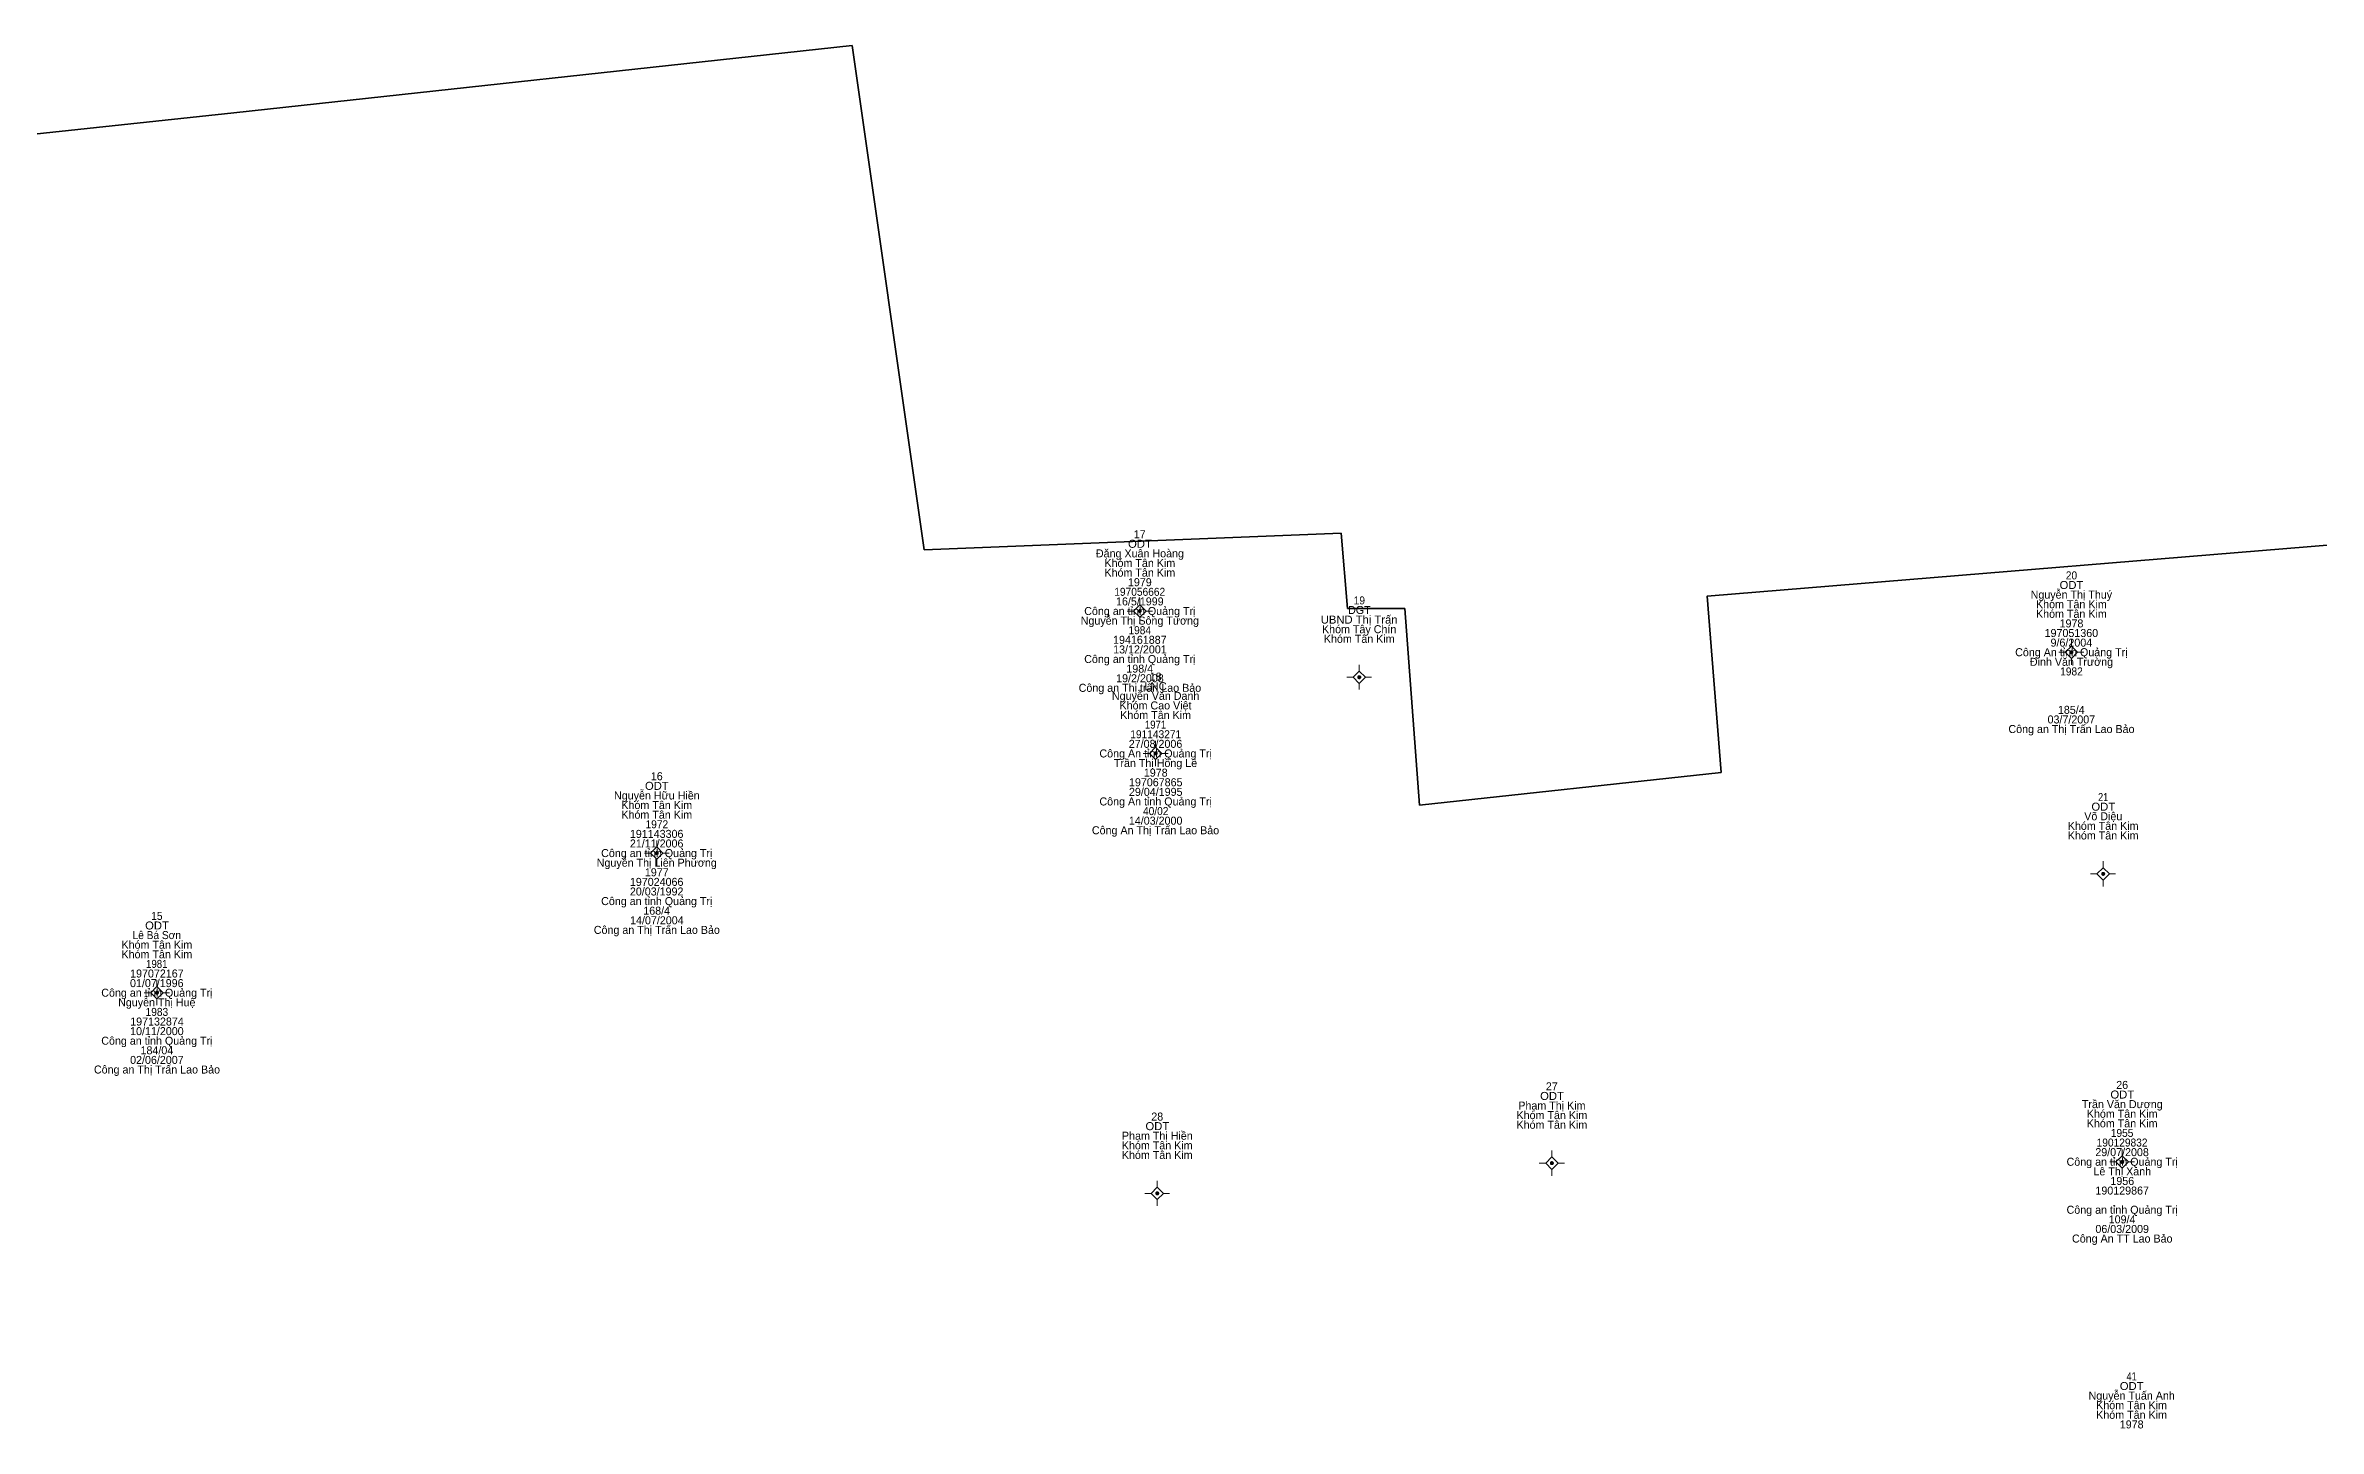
# Model space of a CAD drawing. Header units: metres. Extents: x 535754 to 536552, y 1836422 to 1837057.
# Drawn here: x 536238.3 to 536352, y 1836959 to 1837028.1 of the extents above; entities that cross this region are included whole.
import ezdxf
from ezdxf.enums import TextEntityAlignment as Align

# ---------------------------------------------------------------- set-up
doc = ezdxf.new("R2010")
doc.units = ezdxf.units.M
doc.header["$LTSCALE"] = 0.16
doc.linetypes.add('MEDIUM_DASHED', pattern=[4.5, 3, -1.5])
for name, color, linetype, lineweight in [('11', 7, 'MEDIUM_DASHED', 13), ('15', 7, 'Continuous', 13), ('54', 7, 'Continuous', 35)]:
    doc.layers.add(name, color=color, linetype=linetype, lineweight=lineweight)

msp = doc.modelspace()

# ---------------------------------------------------------------- hatches: boundary and pattern name
at = {"layer": '11'}
for points in [[(536293.1049, 1836999.87, 1), (536292.9549, 1836999.87, 1)], [(536339.6749, 1836997.81, 1), (536339.5249, 1836997.81, 1)], [(536304.0749, 1836996.56, 1), (536303.9249, 1836996.56, 1)], [(536293.8949, 1836992.75, 1), (536293.7449, 1836992.75, 1)], [(536268.9549, 1836987.77, 1), (536268.8049, 1836987.77, 1)], [(536341.2649, 1836986.73, 1), (536341.1149, 1836986.73, 1)], [(536243.9649, 1836980.79, 1), (536243.8149, 1836980.79, 1)], [(536313.7049, 1836972.27, 1), (536313.5549, 1836972.27, 1)], [(536342.2149, 1836972.33, 1), (536342.0649, 1836972.33, 1)], [(536293.9749, 1836970.76, 1), (536293.8249, 1836970.76, 1)]]:
    msp.add_hatch(color=256, dxfattribs=at).paths.add_polyline_path(points)

# ---------------------------------------------------------------- linework, layer by layer
for p, q in [((536292.72, 1836999.87), (536292.4, 1836999.87)), ((536293.03, 1837000.5), (536293.03, 1837000.18)), ((536293.66, 1836999.87), (536293.34, 1836999.87)), ((536293.03, 1836999.56), (536293.03, 1836999.24)), ((536339.29, 1836997.81), (536338.98, 1836997.81)), ((536339.6, 1836998.44), (536339.6, 1836998.12)), ((536339.6, 1836997.5), (536339.6, 1836997.18)), ((536340.22, 1836997.81), (536339.91, 1836997.81)), ((536303.69, 1836996.56), (536303.38, 1836996.56)), ((536304, 1836997.18), (536304, 1836996.87)), ((536304, 1836996.25), (536304, 1836995.94)), ((536304.62, 1836996.56), (536304.31, 1836996.56)), ((536293.82, 1836993.38), (536293.82, 1836993.06)), ((536293.51, 1836992.75), (536293.19, 1836992.75)), ((536293.82, 1836992.44), (536293.82, 1836992.12)), ((536294.44, 1836992.75), (536294.13, 1836992.75)), ((536268.88, 1836988.4), (536268.88, 1836988.08)), ((536268.57, 1836987.77), (536268.26, 1836987.77)), ((536268.88, 1836987.46), (536268.88, 1836987.14)), ((536269.5, 1836987.77), (536269.19, 1836987.77)), ((536341.19, 1836987.36), (536341.19, 1836987.04)), ((536340.88, 1836986.73), (536340.56, 1836986.73)), ((536341.19, 1836986.42), (536341.19, 1836986.1)), ((536341.81, 1836986.73), (536341.5, 1836986.73)), ((536243.58, 1836980.79), (536243.26, 1836980.79)), ((536243.89, 1836981.42), (536243.89, 1836981.1)), ((536243.89, 1836980.48), (536243.89, 1836980.16)), ((536244.52, 1836980.79), (536244.2, 1836980.79)), ((536313.63, 1836972.9), (536313.63, 1836972.58)), ((536342.14, 1836972.96), (536342.14, 1836972.64)), ((536293.9, 1836971.38), (536293.9, 1836971.07)), ((536313.32, 1836972.27), (536313, 1836972.27)), ((536313.63, 1836971.96), (536313.63, 1836971.64)), ((536314.26, 1836972.27), (536313.94, 1836972.27)), ((536341.83, 1836972.33), (536341.52, 1836972.33)), ((536342.14, 1836972.02), (536342.14, 1836971.7)), ((536342.76, 1836972.33), (536342.45, 1836972.33)), ((536293.59, 1836970.76), (536293.28, 1836970.76)), ((536293.9, 1836970.45), (536293.9, 1836970.14)), ((536294.52, 1836970.76), (536294.21, 1836970.76))]:
    msp.add_line(p, q, dxfattribs=at)
for points in [[(536293.03, 1837000.18), (536292.72, 1836999.87), (536293.03, 1836999.56), (536293.34, 1836999.87)], [(536339.6, 1836998.12), (536339.29, 1836997.81), (536339.6, 1836997.5), (536339.91, 1836997.81)], [(536304, 1836996.87), (536303.69, 1836996.56), (536304, 1836996.25), (536304.31, 1836996.56)], [(536293.82, 1836993.06), (536293.51, 1836992.75), (536293.82, 1836992.44), (536294.13, 1836992.75)], [(536268.88, 1836988.08), (536268.57, 1836987.77), (536268.88, 1836987.46), (536269.19, 1836987.77)], [(536341.19, 1836987.04), (536340.88, 1836986.73), (536341.19, 1836986.42), (536341.5, 1836986.73)], [(536243.89, 1836981.1), (536243.58, 1836980.79), (536243.89, 1836980.48), (536244.2, 1836980.79)], [(536313.63, 1836972.58), (536313.32, 1836972.27), (536313.63, 1836971.96), (536313.94, 1836972.27)], [(536342.14, 1836972.64), (536341.83, 1836972.33), (536342.14, 1836972.02), (536342.45, 1836972.33)], [(536293.9, 1836971.07), (536293.59, 1836970.76), (536293.9, 1836970.45), (536294.21, 1836970.76)]]:
    msp.add_lwpolyline(points, close=True, dxfattribs=at)
for centre in [(536293.0299, 1836999.87), (536339.5999, 1836997.81), (536303.9999, 1836996.56), (536293.8199, 1836992.75), (536268.8799, 1836987.77), (536341.1899, 1836986.73), (536243.8899, 1836980.79), (536313.6299, 1836972.27), (536342.1399, 1836972.33), (536293.8999, 1836970.76)]:
    msp.add_circle(centre, 0.075, dxfattribs=at)
at = {"layer": '54'}
for p, q in [((536278.65, 1837028.14), (536247.74, 1837024.77)), ((536278.65, 1837028.14), (536282.25, 1837002.93)), ((536282.25, 1837002.93), (536303.1, 1837003.76)), ((536303.1, 1837003.76), (536303.42, 1837000)), ((536303.42, 1837000), (536306.28, 1837000)), ((536307.01, 1836990.16), (536306.28, 1837000)), ((536307.01, 1836990.16), (536322.09, 1836991.79))]:
    msp.add_line(p, q, dxfattribs=at)
for points in [[(536247.74, 1837024.77), (536232.59, 1837023.15), (536231.34, 1837022.11), (536230.48, 1837020.75), (536231.65, 1837000)], [(536357.87, 1837003.61), (536321.39, 1837000.61), (536322.09, 1836991.79)]]:
    msp.add_lwpolyline(points, dxfattribs=at)

# ---------------------------------------------------------------- texts
at = {"layer": '15'}
for s, width, p in [('ODT', 1.05, (536293.035, 1837003.03)), ('197056662', 0.95, (536293.025, 1837000.63)), ('ODT', 1.05, (536339.605, 1837000.97)), ('20', 0.95, (536339.605, 1837001.45)), ('UBND Thị Trấn', 1.05, (536303.995, 1836999.24)), ('19', 0.95, (536304.005, 1837000.2)), ('1984', 0.95, (536293.025, 1836998.71)), ('LNC', 1.05, (536293.815, 1836995.91)), ('1982', 0.95, (536339.605, 1836996.65)), ('1971', 0.9, (536293.815, 1836993.99)), ('191143271', 0.95, (536293.825, 1836993.51)), ('ODT', 1.05, (536268.885, 1836990.93)), ('21', 0.85, (536341.19, 1836990.37)), ('1972', 0.95, (536268.885, 1836989.01)), ('40/02', 0.95, (536293.825, 1836989.67)), ('ODT', 1.05, (536341.195, 1836989.89)), ('Lê Bá Sơn', 0.95, (536243.885, 1836983.47)), ('ODT', 1.05, (536243.895, 1836983.95)), ('15', 0.95, (536243.89, 1836984.43)), ('1981', 0.9, (536243.885, 1836982.03)), ('1983', 0.95, (536243.89, 1836979.63)), ('ODT', 1.05, (536313.635, 1836975.43)), ('ODT', 1.05, (536342.145, 1836975.5)), ('ODT', 1.05, (536293.905, 1836973.92)), ('190129832', 0.95, (536342.135, 1836973.1)), ('1955', 0.95, (536342.135, 1836973.58)), ('ODT', 1.05, (536342.615, 1836960.93)), ('41', 0.85, (536342.61, 1836961.41))]:
    msp.add_text(s, height=0.4, dxfattribs=dict(at, width=width)).set_placement(p, align=Align.CENTER)
for s, p in [('17', (536293.025, 1837003.51)), ('Đặng Xuân Hoàng', (536293.035, 1837002.55)), ('Khóm Tân Kim', (536293.03, 1837002.07)), ('Khóm Tân Kim', (536293.03, 1837001.59)), ('1979', (536293.03, 1837001.11)), ('Nguyễn Thị Thuý', (536339.6, 1837000.49)), ('Nguyễn Thị Sông Tương', (536293.03, 1836999.19)), ('Công an tỉnh Quảng Trị', (536293.03, 1836999.67)), ('16/5/1999', (536293.03, 1837000.15)), ('DGT', (536304.005, 1836999.72)), ('Khóm Tân Kim', (536339.6, 1837000.01)), ('Khóm Tân Kim', (536339.6, 1836999.53)), ('194161887', (536293.03, 1836998.23)), ('Khóm Tây Chín', (536303.995, 1836998.76)), ('Khóm Tân Kim', (536304, 1836998.28)), ('197051360', (536339.6, 1836998.57)), ('9/6/2004', (536339.6, 1836998.09)), ('1978', (536339.605, 1836999.05)), ('Công an tỉnh Quảng Trị', (536293.03, 1836997.27)), ('13/12/2001', (536293.035, 1836997.75)), ('Công An tỉnh Quảng Trị', (536339.6, 1836997.61)), ('Đinh Văn Trường', (536339.605, 1836997.13)), ('Công an Thị trấn Lao Bảo', (536293.035, 1836995.83)), ('19/2/2008', (536293.035, 1836996.31)), ('198/4', (536293.025, 1836996.79)), ('18', (536293.82, 1836996.39)), ('Nguyễn Văn Danh', (536293.82, 1836995.43)), ('Khóm Cao Việt', (536293.815, 1836994.95)), ('185/4', (536339.595, 1836994.73)), ('Khóm Tân Kim', (536293.82, 1836994.47)), ('Công an Thị Trấn Lao Bảo', (536339.605, 1836993.77)), ('03/7/2007', (536339.6, 1836994.25)), ('Công An tỉnh Quảng Trị', (536293.82, 1836992.55)), ('27/08/2006', (536293.815, 1836993.03)), ('16', (536268.88, 1836991.41)), ('Trần Thị Hồng Lê', (536293.815, 1836992.07)), ('1978', (536293.825, 1836991.59)), ('Nguyễn Hữu Hiền', (536268.885, 1836990.45)), ('Công An tỉnh Quảng Trị', (536293.82, 1836990.15)), ('29/04/1995', (536293.825, 1836990.63)), ('197067865', (536293.825, 1836991.11)), ('Khóm Tân Kim', (536268.88, 1836989.97)), ('Khóm Tân Kim', (536268.88, 1836989.49)), ('14/03/2000', (536293.82, 1836989.19)), ('Võ Diệu', (536341.195, 1836989.41)), ('21/11/2006', (536268.875, 1836988.05)), ('191143306', (536268.875, 1836988.53)), ('Công An Thị Trấn Lao Bảo', (536293.815, 1836988.71)), ('Khóm Tân Kim', (536341.19, 1836988.93)), ('Khóm Tân Kim', (536341.19, 1836988.45)), ('Nguyễn Thị Liên Phương', (536268.88, 1836987.09)), ('Công an tỉnh Quảng Trị', (536268.88, 1836987.57)), ('20/03/1992', (536268.875, 1836985.65)), ('197024066', (536268.875, 1836986.13)), ('1977', (536268.88, 1836986.61)), ('Công an tỉnh Quảng Trị', (536268.88, 1836985.17)), ('168/4', (536268.875, 1836984.69)), ('Công an Thị Trấn Lao Bảo', (536268.885, 1836983.73)), ('14/07/2004', (536268.885, 1836984.21)), ('Khóm Tân Kim', (536243.89, 1836982.99)), ('Khóm Tân Kim', (536243.89, 1836982.51)), ('01/07/1996', (536243.885, 1836981.07)), ('197072167', (536243.89, 1836981.55)), ('Công an tỉnh Quảng Trị', (536243.89, 1836980.59)), ('Nguyễn Thị Huệ', (536243.885, 1836980.11)), ('197132874', (536243.895, 1836979.15)), ('Công an tỉnh Quảng Trị', (536243.89, 1836978.19)), ('10/11/2000', (536243.89, 1836978.67)), ('184/04', (536243.89, 1836977.71)), ('Công an Thị Trấn Lao Bảo', (536243.895, 1836976.75)), ('02/06/2007', (536243.89, 1836977.23)), ('27', (536313.625, 1836975.91)), ('26', (536342.14, 1836975.98)), ('28', (536293.9, 1836974.4)), ('Khóm Tân Kim', (536313.63, 1836974.47)), ('Phạm Thị Kim', (536313.63, 1836974.95)), ('Trần Văn Dương', (536342.145, 1836975.02)), ('Khóm Tân Kim', (536342.14, 1836974.54)), ('Phạm Thị Hiền', (536293.905, 1836973.44)), ('Khóm Tân Kim', (536313.63, 1836973.99)), ('Khóm Tân Kim', (536342.14, 1836974.06)), ('Khóm Tân Kim', (536293.9, 1836972.96)), ('Khóm Tân Kim', (536293.9, 1836972.48)), ('Công an tỉnh Quảng Trị', (536342.14, 1836972.14)), ('29/07/2008', (536342.135, 1836972.62)), ('Lê Thị Xanh', (536342.145, 1836971.66)), ('1956', (536342.145, 1836971.18)), ('Công an tỉnh Quảng Trị', (536342.14, 1836969.74)), ('190129867', (536342.14, 1836970.7)), ('06/03/2009', (536342.14, 1836968.78)), ('109/4', (536342.135, 1836969.26)), ('Công An TT Lao Bảo', (536342.145, 1836968.3)), ('Nguyễn Tuấn Anh', (536342.615, 1836960.45)), ('Khóm Tân Kim', (536342.61, 1836959.97)), ('Khóm Tân Kim', (536342.61, 1836959.49)), ('1978', (536342.615, 1836959.01))]:
    msp.add_text(s, height=0.4, dxfattribs=at).set_placement(p, align=Align.CENTER)

doc.saveas('drawing.dxf')
